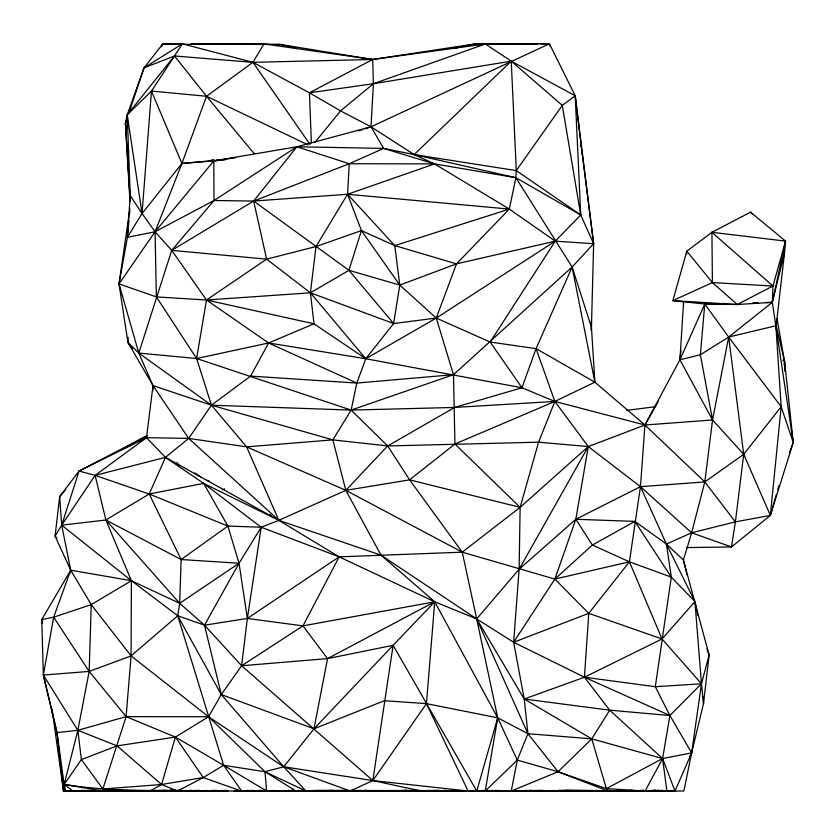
<?xml version="1.0" encoding="UTF-8"?>
<svg xmlns="http://www.w3.org/2000/svg" width="835" height="835" viewBox="0 0 835 835"><rect width="100%" height="100%" fill="white"/><g stroke="black" fill="none" stroke-linecap="round" stroke-linejoin="round"><path stroke-width="1.25" d="M784.649 371.178L784.67 362.077L777.03 318.584M686.798 547.583L731.47 546.967L735.405 521.865L704.803 481.941L644.933 425.005L594.885 382.19L591.441 327.351L593.643 243.705L580.732 214.971L515.873 177.698L414.16 154.59L383.63 148.411L349.26 163.723L347.569 194.263L394.767 245.605L399.788 285.1L393.64 323.542L365.761 358.737L356.806 383.067L351.138 410.089L332.862 439.868L345.815 490.333L381 555.139L434.722 601.784L426.455 703.644L372.838 780.568L350.22 791.027L283.733 766.791L208.541 716.743L131.085 655.903L91.234 604.634L70.714 570.211L55.089 536.174L59.661 496.616L79.054 471.065L95.127 475.365L105.878 520.017L131.387 580.69L131.085 655.903L126.106 716.639L102.862 788.991L102.935 791.027L268.933 791.027L265.123 790.338M152.962 390.707L153.014 385.613L138.777 353.08L119.008 283.91L129.895 208.865M128.12 229.573L127.411 237.317L119.008 283.91L127.932 342.413L138.777 353.08L196.622 358.528L268.599 342.976L365.761 358.737L521.958 387.753L554.857 401.437L588.289 446.558L640.466 486.659L666.413 544.055L671.309 577.131L655.308 686.714L669.889 715.532L662.593 758.535L645.131 791.027L606.377 788.637L558.051 771.738L517.283 760.111L497.712 717.829L476.691 618.923L519.12 569.24L575.826 519.276L634.861 521.395L666.413 544.055L683.416 560.024L709.124 654.995L701.484 683.771L669.889 715.532L609.686 710.167L591.775 738.86L558.051 771.738L511.27 791.037L517.283 760.111L527.918 733.694L524.223 699.02L513.64 642.261L519.12 569.24L520.121 507.336L538.585 442.185L554.857 401.437L536.07 348.633L572.121 267.002L593.643 243.705L575.211 95.775L549.44 43.806L474.071 44.078L372.723 59.473L252.932 62.333L174.484 55.987L144.027 67.865L127.233 114.792L125.427 123.382L129.968 201.131M421.164 791.027L372.838 780.568L241.628 665.756L204.502 625.196L179.682 603.329L131.387 580.69L91.234 604.634L89.178 671.434L77.843 730.312L64.159 784.43L63.491 791.194L106.17 791.016M56.968 537.99L55.089 536.174L61.696 525.173L95.127 475.365L149.204 494.007L181.122 559.534L179.682 603.329L177.73 615.781L223.634 765.298L241.785 791.194L280.831 791.037L278.337 791.027M725.563 303.502L704.782 304.023L679.92 359.802L644.933 425.005L640.466 486.659L691.63 532.782L731.47 546.967L770.35 515.414L793.25 442.519L772.323 302.343L772.949 286.029L785.547 241.117L750.582 212.163L711.921 232.297L686.808 251.189L672.853 300.631L704.782 304.023L737.274 304.514L772.323 302.343L784.503 252.828L785.547 241.117L711.921 232.297L712.412 282.595L737.274 304.514L772.949 286.029L711.921 232.297M246.826 791.089L683.865 791.027L691.641 752.899L669.889 715.532L584.448 677.227L513.64 642.261L476.691 618.923L434.722 601.784L339.156 556.851L278.817 520.341L188.689 438.406L153.014 385.613L127.932 342.413L128.162 337.288M590.846 329.877L591.441 327.351L572.121 267.002L515.873 177.698L434.576 163.91L383.63 148.411L371.011 126.795L373.37 83.73L372.723 59.473L280.028 44.422L162.491 44.286L144.027 67.865L129.561 111.045M191.1 44.182L263.923 43.911L372.723 59.473L485.323 43.984L511.25 61.153L516.28 170.59L515.873 177.698L509.329 209.084L456.495 263.86L436.256 318.062L453.499 374.696L454.939 444.022L520.121 507.336L588.289 446.558L644.933 425.005L712.558 419.974L743.714 454.292L770.35 515.414L735.405 521.865L691.63 532.782L666.413 544.055L694.929 601.607L697.82 615.385M683.615 301.612L679.92 359.802L712.558 419.974L704.803 481.941L691.63 532.782L683.416 560.024L687.153 575.106M686.652 253.777L686.808 251.189L712.412 282.595L772.949 286.029M550.025 46.301L549.44 43.806L371.011 126.795L296.853 146.772L214 200.504L155.07 231.765L127.411 237.317L130.218 195.578L127.233 114.792L174.484 55.987L182.354 43.827L252.932 62.333L309.43 92.81L340.534 110.898L371.011 126.795L414.16 154.59L434.576 163.91L509.329 209.084L555.254 241.158L593.643 243.705L581.557 148.693M601.054 791.027L674.993 791.027L662.593 758.535L609.686 710.167L584.448 677.227L588.759 613.339L629.413 561.83L640.466 486.659L704.803 481.941L743.714 454.292L781.174 406.76L775.642 321.882M254.132 153.577L206.527 96.265L174.484 55.987L151.479 91.078L142.044 213.52L127.411 237.317M128.36 226.984L128.955 220.523M129.55 214.063L129.79 211.485M785.547 241.117L772.323 302.343L728.673 337.048L712.558 419.974L700.367 354.75L704.782 304.023L728.673 337.048L781.174 406.76L770.35 515.414L776.352 494.466M680.953 350.731L679.92 359.802L700.367 354.75L728.673 337.048L776.206 325.681L784.503 252.828M311.371 142.733L309.43 92.81L373.37 83.73L511.25 61.153L575.211 95.775L580.732 214.971L555.254 241.158L436.256 318.062L365.761 358.737L314.002 323.803L310.422 292.814L315.995 246.523L347.569 194.263L434.576 163.91L349.26 163.723L296.853 146.772L213.823 160.884L181.936 163.472L142.044 213.52L155.07 231.765L171.728 250.354L206.485 300.005L268.599 342.976L356.806 383.067L453.499 374.696L572.121 267.002L594.885 382.19L554.857 401.437L454.939 444.022L409.609 479.854L345.815 490.333L278.817 520.341L261.198 527.24L227.892 526.071L149.204 494.007L105.878 520.017L61.696 525.173L59.661 496.616L65.621 489.717M735.405 521.865L743.714 454.292L728.673 337.048M235.679 157.69L213.823 160.884L155.07 231.765L119.008 283.91L156.354 296.895L206.485 300.005L314.002 323.803L268.599 342.976L250.604 376.094L211.432 405.194L188.689 438.406L165.445 457.371L95.127 475.365L146.522 437.686L153.014 385.613L211.432 405.194L332.862 439.868L387.701 445.953L538.585 442.185L588.289 446.558L575.826 519.276L554.857 579.083L513.64 642.261L588.759 613.339L662.03 638.963L701.484 683.771L703.519 703.529L691.641 752.899L674.993 791.027M70.224 572.768L70.714 570.211L61.696 525.173L79.054 471.065L146.522 437.686L188.689 438.406L246.617 446.85L345.815 490.333L462.246 552.165L554.857 579.083L592.391 545.036L634.861 521.395L671.309 577.131L694.929 601.607L701.484 683.771L691.641 752.899L689.971 756.364M227.527 791.027L65.819 791.027L64.159 784.43L81.381 759.568L117.046 745.885L175.402 737.086L208.541 716.743L221.275 694.553L241.628 665.756L327.56 658.606L434.722 601.784L302.969 625.874L247.348 618.443L204.502 625.196L177.73 615.781L131.387 580.69L70.714 570.211L53.649 617.201L89.178 671.434L126.106 716.639L175.402 737.086L223.634 765.298L264.977 771.717L283.733 766.791L372.838 780.568L393.108 645.309L434.722 601.784L497.712 717.829L527.918 733.694L591.775 738.86L662.593 758.535L691.641 752.899L690.315 755.08M345.815 490.333L387.701 445.953L454.626 407.438L521.958 387.753L490.166 342.047L555.254 241.158L456.495 263.86L394.767 245.605L361.44 230.606L315.995 246.523L266.615 259.153L206.485 300.005L196.622 358.528L211.432 405.194L246.617 446.85L278.817 520.341L381 555.139L476.691 618.923L524.223 699.02L591.775 738.86L606.377 788.637L608.005 791.027L506.208 791.027M372.838 780.568L468.111 791.027L485.25 791.027L497.712 717.829L426.455 703.644L384.361 700.711L313.991 728.798L283.733 766.791L305.902 791.027L314.492 791.037M91.234 604.634L53.649 617.201L43.357 675.035L57.01 732.608L64.159 784.43L73.042 791.027L167.522 790.338L227.558 791.131M87.821 790.077L87.623 791.1L84.011 791.1L81.715 790.087M70.714 570.211L41.75 619.528L43.357 675.035L89.178 671.434L131.085 655.903L177.73 615.781L221.275 694.553L313.991 728.798L327.56 658.606L302.969 625.874L339.156 556.851L462.246 552.165L520.121 507.336L409.609 479.854L387.701 445.953L351.138 410.089L196.622 358.528L156.354 296.895L155.07 231.765L181.936 163.472L206.527 96.265L252.932 62.333L263.923 43.911M470.763 791.048L476.764 791.027L497.712 717.829M777.761 489.529L778.825 485.834M783.929 364.54L784.67 362.077L776.206 325.681M206.485 300.005L310.422 292.814L348.926 270.321L361.44 230.606L347.569 194.263L253.652 201.068L214 200.504L171.728 250.354L138.777 353.08L211.432 405.194L351.138 410.089L454.626 407.438L554.857 401.437L644.933 425.005L658.345 401.447M197.811 791.006C153.202 790.557 108.414 791.496 64.159 784.43L102.935 791.027L63.491 791.194L64.285 788.71M130.239 201.538L125.427 123.382L127.494 117.213M521.958 387.753L536.07 348.633L594.885 382.19M789.305 453.144L793.25 442.519L784.67 362.077L782.886 360.209M126.701 128.371L125.427 123.382L126.534 121.023M125.427 123.382L126.596 121.19M519.12 569.24L588.289 446.558M516.28 170.59L580.732 214.971L562.299 105.377L511.25 61.153L414.16 154.59L516.28 170.59L562.299 105.377L575.211 95.775L581.39 147.409L580.534 144.956M365.761 358.737L310.422 292.814L266.615 259.153L171.728 250.354L253.652 201.068L296.853 146.772L383.63 148.411M314.743 142.608L340.534 110.898L373.37 83.73L485.323 43.984M609.686 710.167L524.223 699.02L584.448 677.227L662.03 638.963L694.929 601.607M313.991 728.798L393.108 645.309L476.764 791.027M308.021 144.893L206.527 96.265L151.479 91.078L127.233 114.792L142.044 213.52L130.218 195.578M485.25 791.027L517.283 760.111M302.969 625.874L241.628 665.756L247.348 618.443L339.156 556.851L261.198 527.24L239.05 563.249L179.682 603.329L105.878 520.017L181.122 559.534L227.892 526.071L203.656 483.381L165.445 457.371L146.522 437.686M144.027 67.865L182.354 43.827M77.843 730.312L117.046 745.885L161.572 784.514L177.438 791.048L203.26 777.573L223.634 765.298L266.615 791.027L264.977 771.717L208.541 716.743L126.106 716.639L77.843 730.312L57.01 732.608L43.357 675.035L77.843 730.312L81.381 759.568L102.862 788.991L161.572 784.514L203.26 777.573L241.785 791.194L234.03 791.163M139.132 440.348L146.96 435.943L122.995 448.969M149.935 791.027L161.572 784.514L175.402 737.086L203.26 777.573M654.118 790.098L652.114 791.173L604.582 790.902M606.377 788.637L662.593 758.535L666.894 791.027L559.429 790.317M309.43 92.81L372.723 59.473M222.402 489.926L224.531 488.809M79.054 471.065L146.803 435.776M640.466 486.659L575.826 519.276L592.391 545.036L629.413 561.83L671.309 577.131M661.518 790.087L659.399 791.1L246.095 791.1M712.412 282.595L672.853 300.631L737.274 304.514M655.715 790.213L652.114 791.173L666.841 790.672L655.548 791.027L657.625 790.098M609.237 790.307L602.995 791.058L630.164 791.1L632.283 790.15M266.615 259.153L253.652 201.068L349.26 163.723M456.495 263.86L399.788 285.1L348.926 270.321L253.652 201.068M630.707 790.129L628.452 790.954L646.405 791.1L652.542 790.369M351.138 410.089L453.499 374.696M344.834 791.037L351.859 790.975L333.864 791.027L403.837 791.027L406.28 790.192M358.873 130.834L362.515 129.623M364.937 128.809L371.011 126.795M206.829 790.359L204.575 791.1L169.735 790.359M394.767 245.605L509.329 209.084L347.569 194.263M558.511 790.275L563.427 791.1L565.879 790.317M626.041 790.39L623.672 791.1L563.427 791.1M566.026 790.317L646.405 791.1L648.576 790.453M277.564 45.153L280.028 44.422L296.467 48.075M652.907 791.1L655.402 790.401M211.255 160.717L213.718 160.049L211.171 160.111M655.548 791.027L659.003 790.192M553.657 790.463L551.194 791.027L555.348 791.027M445.546 790.254L441.83 791.089L416.425 790.432L298.794 791.1L291.425 790.275M164.996 790.39L161.593 791.142L87.623 791.1L84.053 790.254M455.002 48.096L474.071 44.078L537.74 43.848M327.56 658.606L393.108 645.309M475.668 790.401C494.174 791.695 513.149 791.82 531.613 790.223M203.656 483.381L149.204 494.007L165.445 457.371L278.817 520.341L203.656 483.381L261.198 527.24L247.348 618.443L239.05 563.249L227.892 526.071M53.649 617.201L41.75 619.528L42.199 623.411M298.794 791.1L303.376 790.286M630.164 791.1L644.359 790.411M654.807 790.265L649.661 791.1L669.545 791.027L620.436 791.027L617.952 790.244M617.587 790.411L613.735 791.027L659.399 791.1L591.733 791.058L596.764 790.401M260.823 790.317L255.907 791.079L252.358 790.307M486.325 790.296L480.72 791.1L545.735 791.1L316.162 790.338M84.011 791.1L101.713 790.338M339.427 790.849L343.039 790.348M310.422 292.814L393.64 323.542L436.256 318.062L490.166 342.047L536.07 348.633M626.48 410.423L654.859 406.76M492.535 790.317L486.095 791.079L482.515 790.369M220.304 160.226L213.823 160.884L214 200.504M222.893 159.965L225.492 159.704M111.431 790.307L161.593 791.142L159.203 790.442M224.417 159.527L181.936 163.472L151.479 91.078M246.617 446.85L332.862 439.868M227.798 790.735L160.101 791.027M52.031 708.873L63.491 791.194L65.819 791.027M701.484 683.771L655.308 686.714L584.448 677.227M630.79 791.1L643.597 790.286M332.664 790.317L319.805 791.1L313.626 790.317M405.674 790.307L391.448 791.131L439.053 790.327M199.231 790.348L181.769 791.089L179.41 790.171M207.925 791.1L227.089 790.369M98.342 790.922L90.034 791.027M752.846 302.834L758.044 302.698M765.831 302.51L772.323 302.343M85.285 790.474L87.623 791.1L103.509 790.954M506.542 791.089L542.708 790.327M181.999 44.213L162.491 44.286L161.385 46.645L162.491 44.286L181.863 44.307M540.339 43.837L549.44 43.806M204.471 791.027L210.942 791.006M403.837 791.027L405.038 791.027L395.832 790.954M150.07 791.027L169.703 791.016M77.352 791.027L227.798 791.016M96.578 791.048L178.064 791.089L170.465 790.38M190.902 44.318L280.028 44.422M633.066 790.995L645.131 791.027M226.995 791.006L213.029 790.296M246.127 791.037L279.287 791.1L271.605 790.38M673.229 791.027L655.35 790.745M620.436 791.027L630.822 791.1M500.29 791.016L503.234 791.037M246.241 790.588L279.287 791.1L246.377 790.474M640.758 791.006L646.405 791.1M662.051 790.922L666.894 791.027M162.501 790.359L178.064 791.089M494.863 790.359L508.713 791.194M181.122 559.534L239.05 563.249L204.502 625.196L221.275 694.553L283.733 766.791M250.604 376.094L356.806 383.067M364.321 790.286L373.329 791.048M134.592 790.38L137.107 790.62M287.96 790.307L295.371 791.1M90.107 790.327L96.954 791.089M474.071 44.078L477.797 44.631M130.813 790.327L135.792 791.1M127.066 790.275L132.128 791.1M189.9 790.234L193.647 790.891M206.777 480.271L209.241 481.075M525.653 790.181L527.96 790.954M608.005 791.027L558.051 771.738L527.918 733.694L476.691 618.923L462.246 552.165L409.609 479.854M305.902 791.027L264.977 771.717L295.966 791.027M194.795 472.975L201.141 477.296M61.696 525.173L131.387 580.69M436.256 318.062L399.788 285.1L361.44 230.606M588.759 613.339L554.857 579.083L629.413 561.83L662.03 638.963M348.926 270.321L393.64 323.542M750.582 212.163L752.231 214.146M176.801 462.527L179.17 465.502M269.893 514.433L271.396 516.458M252.932 62.333L310.036 144.445M127.932 342.413L132.389 348.832M426.455 703.644L468.111 791.027M706.963 648.868L709.124 654.995L703.519 703.529L703.362 697.11M781.174 406.76L793.25 442.519M57.01 732.608L63.491 791.194M581.619 150.008L581.964 153.901M591.378 320.901L591.441 327.351"/></g></svg>
